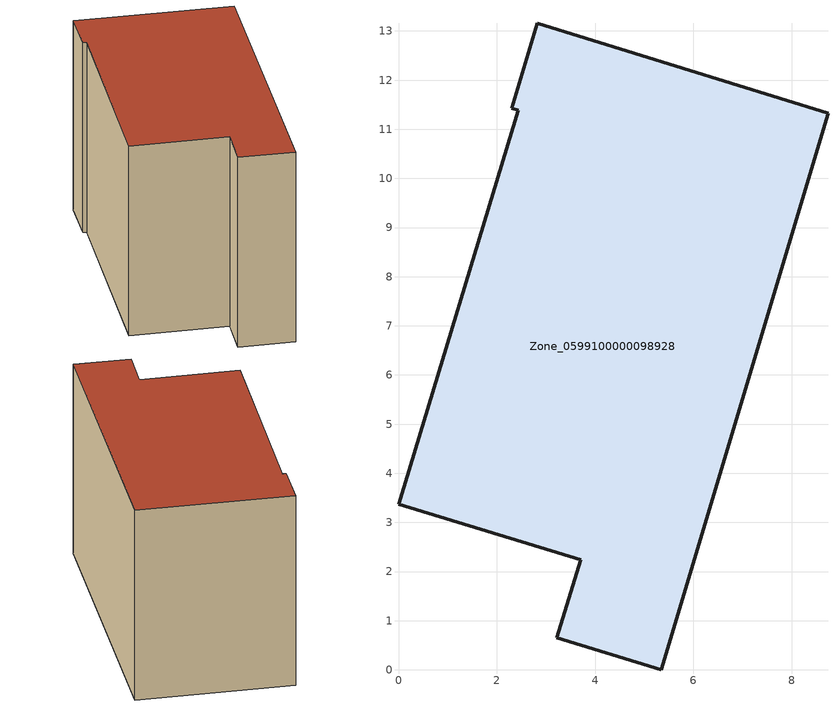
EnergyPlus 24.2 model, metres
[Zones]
Zone_0599100000098928
 floor ground (C_G): 8.74,11.33 5.35,0 3.22,0.65 3.71,2.24 0,3.37 2.44,11.39 2.3,11.43 2.82,13.16 z0
 wall outside (C_F): 5.35,0 8.74,11.33 2.82,13.16 2.3,11.43 2.44,11.39 0,3.37 3.71,2.24 3.22,0.65 5.35,0 z0:8.16
 roof outside (C_R): 3.22,0.65 5.35,0 8.74,11.33 2.82,13.16 2.3,11.43 2.44,11.39 0,3.37 3.71,2.24 z8.16
[BUILDING]
Pand.0599100000098928: North Axis=0; Terrain=City; Loads Convergence Tolerance Value=0.04; Temperature Convergence Tolerance Value=0.4; Solar Distribution=FullExterior; Maximum Number of Warmup Days=25; Minimum Number of Warmup Days=1
[Site:Location]
Rotterdam.The.Hague.AP_ZH_NLD Design_Conditions: Latitude=51.96; Longitude=4.45; Time Zone=1; Elevation=-4.5
[SITE:GROUNDTEMPERATURE:BUILDINGSURFACE]
18, 18, 18, 18, 18, 18, 18, 18, 18, 18, 18, 18
[MATERIAL] Thermal Absorptance=0.9; Solar Absorptance=0.7; Visible Absorptance=0.7
Name | Roughness | Thickness | Conductivity | Density | Specific Heat
G.TI.1975-1991 | MediumSmooth | 0.15 | 0.288461 | 540 | 1210
F.TI.1975-1991 | Rough | 0.3 | 0.230769 | 1920 | 840
R.TI.1975-1991 | MediumRough | 0.2 | 0.153846 | 1500 | 1000
[CONSTRUCTION]
C_G: G.TI.1975-1991
C_F: F.TI.1975-1991
C_R: R.TI.1975-1991
[ZONE]
Zone_0599100000098928: Type=1; Multiplier=1; Ceiling Height=Autocalculate; Volume=Autocalculate; Floor Area=autocalculate; Part of Total Floor Area=Yes
[ZONEINFILTRATION:DESIGNFLOWRATE]
Infil_Zone_0599100000098928: Zone or ZoneList or Space or SpaceList=Zone_0599100000098928; Schedule=AlwaysOn; Design Flow Rate Calculation Method=Flow/Area; Flow Rate per Floor Area=0.003; Constant Term Coefficient=1; Temperature Term Coefficient=0; Velocity Term Coefficient=0; Velocity Squared Term Coefficient=0
[HVACTEMPLATE:ZONE:IDEALLOADSAIRSYSTEM]
Zone_0599100000098928: Maximum Heating Supply Air Temperature=50; Minimum Cooling Supply Air Temperature=13; Maximum Heating Supply Air Humidity Ratio=0.0156; Minimum Cooling Supply Air Humidity Ratio=0.0077; Heating Limit=NoLimit; Cooling Limit=NoLimit; Dehumidification Control Type=ConstantSensibleHeatRatio; Cooling Sensible Heat Ratio=0.7; Dehumidification Setpoint=60; Humidification Control Type=None; Humidification Setpoint=30; Outdoor Air Method=None; Outdoor Air Flow Rate per Person=0.00944; Outdoor Air Flow Rate per Zone Floor Area=0; Outdoor Air Flow Rate per Zone=0; Demand Controlled Ventilation Type=None; Outdoor Air Economizer Type=NoEconomizer; Heat Recovery Type=None; Sensible Heat Recovery Effectiveness=0.7; Latent Heat Recovery Effectiveness=0.65
[ZONECONTROL:THERMOSTAT]
ThermostatControl_Zone_0599100000098928: Zone or ZoneList=Zone_0599100000098928; Control Type Schedule=DualSetpointControlType; Control 1=Thermostat_Zone_0599100000098928; Temperature Difference Between Cutout And Setpoint=0
[THERMOSTATSETPOINT:DUALSETPOINT]
Thermostat_Zone_0599100000098928: Heating Setpoint Temperature Schedule=HeatingSetpoint_Zone_0599100000098928; Cooling Setpoint Temperature Schedule=CoolingSetpoint_Zone_0599100000098928
[SCHEDULE:COMPACT]
HeatingSetpoint_Zone_0599100000098928: Through: 12/31, For: AllDays, Until: 24:00, 21
CoolingSetpoint_Zone_0599100000098928: Through: 12/31, For: AllDays, Until: 24:00, 24
DualSetpointControlType: Through: 12/31, For: AllDays, Until: 24:00, 4
AlwaysOn: Through: 12/31, For: AllDays, Until: 24:00, 1
